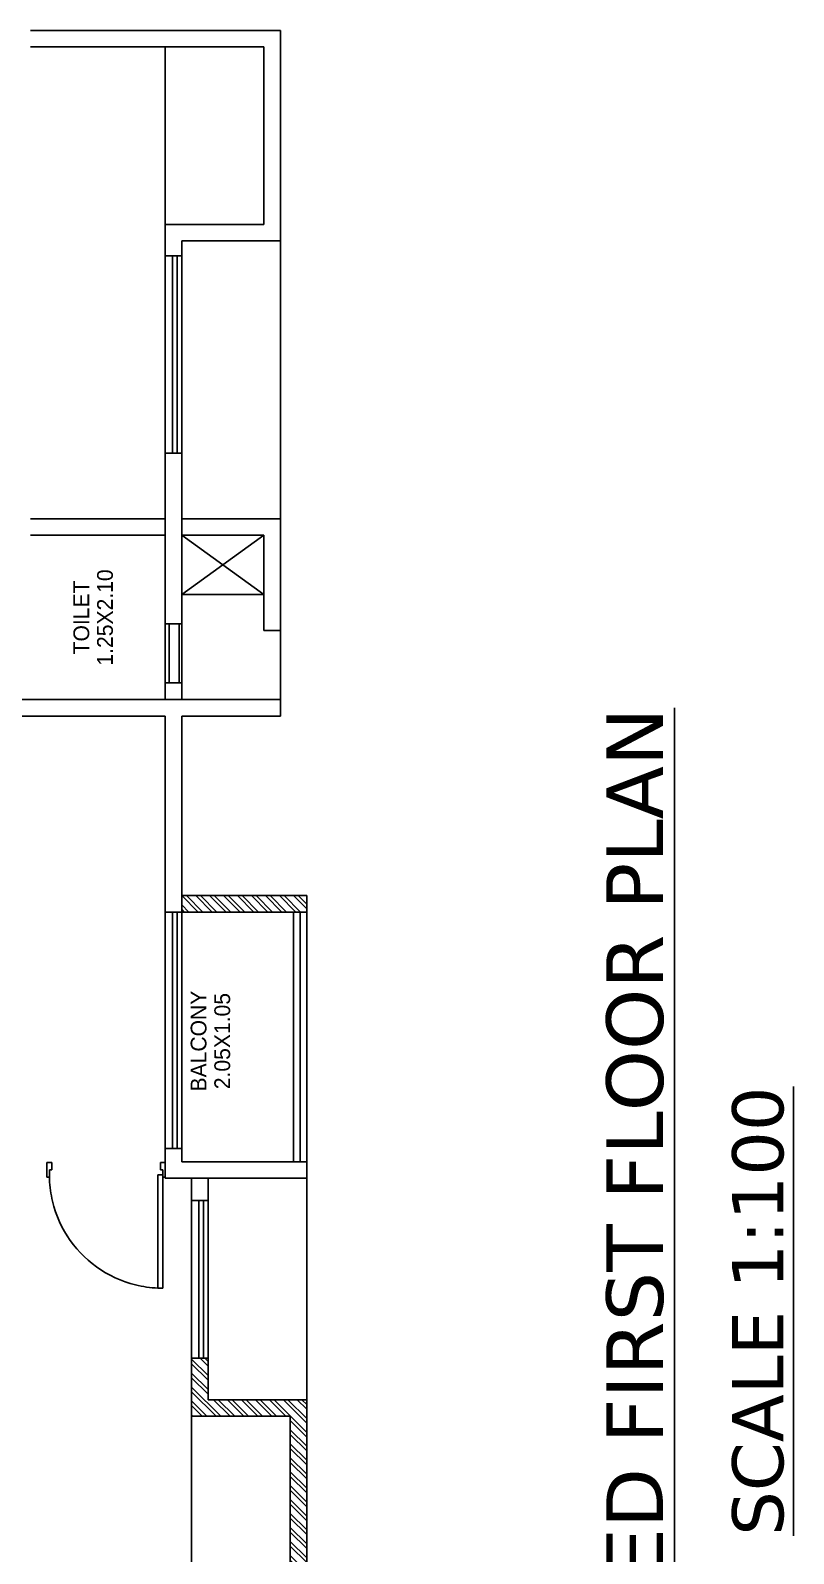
# Model space of a CAD drawing. Header units: inches. Extents: x 182687 to 187672, y -88924 to -84846.
# Drawn here: x 183149.5 to 183376.5, y -86506.3 to -86053 of the extents above; entities that cross this region are included whole.
import ezdxf
from ezdxf.enums import TextEntityAlignment as Align

# ---------------------------------------------------------------- set-up
doc = ezdxf.new("R2010")
doc.units = ezdxf.units.IN
doc.header["$MEASUREMENT"] = 0
doc.linetypes.add('PROYECCION', pattern=[19.05, 12.7, -6.35])
doc.styles.add('HemBha', font='GOTHIC.TTF')
doc.styles.get("Standard").update_dxf_attribs({"font": 'arial.ttf'})

# ---------------------------------------------------------------- blocks, each defined once
blk = doc.blocks.new('PUERTA-M-120')
at = {"color": 6}
for p, q in [((-0.075, 0.125), (-0.075, 1.275)), ((-0.075, 1.275), (-0.025, 1.275)), ((-0.025, 1.275), (-0.025, 0.125)), ((-1.2, 0), (-1.2, 0.15)), ((-1.2, 0.15), (-1.175, 0.15)), ((-1.15, 0), (-1.2, 0)), ((-1.175, 0.15), (-1.175, 0.075)), ((-1.175, 0.075), (-1.15, 0.075)), ((-1.15, 0.075), (-1.15, 0)), ((-0.075, 0.125), (-0.025, 0.125)), ((-0.025, 0.075), (-0.05, 0.075)), ((-0.05, 0.075), (-0.05, 0)), ((-0.05, 0), (0, 0)), ((0, 0.15), (-0.025, 0.15)), ((-0.025, 0.15), (-0.025, 0.075)), ((0, 0), (0, 0.15))]:
    blk.add_line(p, q, dxfattribs=at)
at = {"color": 6, "linetype": 'PROYECCION'}
blk.add_arc((-0.024, 0.125), 1.151, 92.5533, 180.6114, dxfattribs=at)

msp = doc.modelspace()

# ---------------------------------------------------------------- hatches: boundary and pattern name
h = msp.add_hatch()
h.set_pattern_fill('ANSI32', color=256, scale=7.826087, angle=90)
h.set_pattern_definition([(135, (184076.6587, -88524.891), (-2.0752047, -2.0752047), []), (135, (184076.6587, -88523.5075), (-2.0752047, -2.0752047), [])])
h.paths.add_polyline_path([(183194.526, -86310.473), (183194.526, -86315.364), (183231.7, -86315.364), (183231.7, -86310.473)])
h = msp.add_hatch()
h.set_pattern_fill('ANSI32', color=256, scale=7.826087, angle=90)
h.set_pattern_definition([(135, (178785.872, -89932.3246), (-2.0752047, -2.0752047), []), (135, (178785.872, -89930.9412), (-2.0752047, -2.0752047), [])])
h.paths.add_polyline_path([(183033.602, -86814.453), (183033.602, -86843.801), (183079.091, -86843.801), (183079.091, -86814.453), (183103.944, -86814.453), (183103.944, -86809.562), (183074.2, -86809.562), (183074.2, -86838.909), (183038.493, -86838.909), (183038.493, -86814.453)])
h.paths.add_polyline_path([(183074.2, -86757.714), (183074.2, -86762.605), (183150.504, -86762.605), (183150.504, -86805.453), (183155.396, -86805.453), (183155.396, -86757.714), (183155.396, -86749.888), (183150.504, -86749.888), (183150.504, -86757.714)])
h.paths.add_polyline_path([(183074.2, -86789.996), (183074.2, -86809.562), (183079.091, -86809.562), (183079.091, -86789.996)])
h.paths.add_polyline_path([(183139.743, -86814.453), (183139.743, -86838.909), (183110.396, -86838.909), (183110.396, -86843.801), (183139.743, -86843.801), (183150.504, -86843.801), (183150.504, -86814.453)])
h.paths.add_polyline_path([(183150.504, -86814.453), (183150.504, -86843.801), (183151.483, -86843.801), (183155.396, -86843.801), (183155.396, -86814.453)])
h.paths.add_polyline_path([(183139.743, -86640.323), (183139.743, -86722.496), (183197.461, -86722.496), (183197.461, -86717.605), (183144.635, -86717.605), (183144.635, -86640.323)])
h.paths.add_polyline_path([(183197.461, -86711.69), (183197.461, -86762.605), (183231.7, -86762.605), (183231.7, -86757.714), (183202.352, -86757.714), (183202.352, -86711.69)])
h.paths.add_polyline_path([(183197.461, -86616.539), (183197.461, -86694.09), (183202.352, -86694.09), (183202.352, -86616.539)])
h.paths.add_polyline_path([(183182.787, -86635.431), (183182.787, -86640.323), (183197.461, -86640.323), (183197.461, -86635.431)])
h.paths.add_polyline_path([(183197.461, -86564.214), (183197.461, -86569.592), (183202.352, -86569.592), (183202.352, -86569.105), (183231.7, -86569.105), (183231.7, -86460.518), (183202.352, -86460.518), (183202.352, -86448.2), (183197.461, -86448.2), (183197.461, -86465.409), (183226.809, -86465.409), (183226.809, -86512.366), (183155.396, -86512.366), (183155.396, -86517.257), (183197.461, -86517.257), (183226.809, -86517.257), (183226.809, -86564.214)])
h.paths.add_polyline_path([(183226.809, -86613.009), (183226.809, -86663.801), (183231.7, -86663.801), (183231.7, -86613.009)])
h.paths.add_polyline_path([(183034.58, -86512.366), (183034.58, -86517.257), (183126.048, -86517.257), (183126.048, -86512.366)])
h.paths.add_polyline_path([(183029.689, -86559.127), (183029.689, -86628.779), (183034.58, -86628.779), (183034.58, -86559.127)])
h.paths.add_polyline_path([(183034.58, -86635.431), (183034.58, -86640.323), (183126.048, -86640.323), (183126.048, -86635.431)])
h.paths.add_polyline_path([(183003.765, -86635.431), (183003.765, -86640.323), (183022.841, -86640.323), (183022.841, -86635.431)])

# ---------------------------------------------------------------- linework, layer by layer
for p, q in [((183149.526, -86052.975), (183194.526, -86052.975)), ((183194.526, -86052.975), (183223.874, -86052.975)), ((183223.874, -86052.975), (183223.874, -86115.583)), ((183149.526, -86057.866), (183189.635, -86057.866)), ((183189.635, -86252.149), (183189.635, -86057.866)), ((183189.635, -86057.866), (183218.983, -86057.866)), ((183189.635, -86110.692), (183189.635, -86057.866)), ((183218.983, -86057.866), (183218.983, -86110.692)), ((183218.983, -86110.692), (183189.635, -86110.692)), ((183194.526, -86252.149), (183194.526, -86115.583)), ((183223.874, -86115.583), (183194.526, -86115.583)), ((183223.874, -86198.344), (183223.874, -86115.583)), ((183149.526, -86198.344), (183189.635, -86198.344)), ((183194.526, -86198.344), (183223.874, -86198.344)), ((183223.874, -86231.527), (183223.874, -86198.344)), ((183149.526, -86203.236), (183189.635, -86203.236)), ((183194.526, -86203.236), (183218.983, -86203.236)), ((183218.983, -86203.236), (183194.526, -86220.844)), ((183218.983, -86220.844), (183194.526, -86203.236)), ((183218.983, -86231.527), (183218.983, -86203.236)), ((183218.983, -86220.844), (183194.526, -86220.844)), ((183223.874, -86231.527), (183218.983, -86231.527)), ((183223.874, -86252.149), (183223.874, -86231.527)), ((183107.461, -86252.149), (183189.635, -86252.149)), ((183107.461, -86252.149), (183223.874, -86252.149)), ((183223.874, -86252.149), (183223.874, -86257.04)), ((183102.57, -86257.04), (183189.635, -86257.04)), ((183189.635, -86394.603), (183189.635, -86257.04)), ((183194.526, -86257.04), (183223.874, -86257.04)), ((183194.526, -86389.712), (183194.526, -86257.04)), ((183194.526, -86310.473), (183231.7, -86310.473)), ((183231.7, -86315.364), (183231.7, -86310.473)), ((183194.526, -86315.364), (183231.7, -86315.364)), ((183227.787, -86389.712), (183227.787, -86315.364)), ((183229.743, -86389.712), (183229.743, -86315.364)), ((183231.7, -86389.712), (183231.7, -86315.364)), ((183194.526, -86389.712), (183197.461, -86389.712)), ((183197.461, -86389.712), (183231.7, -86389.712)), ((183231.7, -86394.603), (183231.7, -86389.712)), ((183189.635, -86394.603), (183231.7, -86394.603)), ((183197.461, -86465.409), (183197.461, -86394.603)), ((183202.352, -86460.518), (183202.352, -86394.603)), ((183231.7, -86460.518), (183231.7, -86394.603)), ((183202.352, -86460.518), (183231.7, -86460.518)), ((183231.7, -86460.518), (183231.7, -86569.105)), ((183197.461, -86465.409), (183226.809, -86465.409)), ((183197.461, -86465.409), (183197.461, -86512.366)), ((183226.809, -86465.409), (183226.809, -86512.366))]:
    msp.add_line(p, q)
for points in [[(183189.635, -86178.748), (183189.635, -86120.062), (183194.526, -86120.062), (183194.526, -86178.748)], [(183191.806, -86178.748), (183191.806, -86120.062), (183193.156, -86120.062), (183193.156, -86178.748)], [(183189.635, -86247.148), (183189.635, -86229.549), (183194.526, -86229.549), (183194.526, -86247.148)], [(183190.788, -86247.148), (183190.788, -86229.549), (183193.779, -86229.549), (183193.779, -86247.148)], [(183189.635, -86385.789), (183189.635, -86315.364), (183194.526, -86315.364), (183194.526, -86385.789)], [(183191.806, -86385.789), (183191.806, -86315.364), (183193.156, -86315.364), (183193.156, -86385.789)], [(183197.461, -86448.2), (183197.461, -86401.253), (183202.352, -86401.253), (183202.352, -86448.2)], [(183199.632, -86448.2), (183199.632, -86401.253), (183200.983, -86401.253), (183200.983, -86448.2)]]:
    msp.add_lwpolyline(points, close=True)

# ---------------------------------------------------------------- block references
at = {"xscale": -29.34782608513148, "yscale": 29.34782608513148, "zscale": 29.34782608513148, "rotation": 180}
msp.add_blockref('PUERTA-M-120', (183189.635, -86389.893), dxfattribs=at)

# ---------------------------------------------------------------- texts
at = {"style": 'HemBha'}
for s, p in [('TOILET', (183166.996, -86227.692)), ('1.25X2.10', (183174.039, -86227.692)), ('BALCONY', (183201.876, -86353.777)), ('2.05X1.05', (183208.919, -86353.777))]:
    msp.add_text(s, height=4.6957, rotation=90, dxfattribs=at).set_placement(p, align=Align.CENTER)
at = {"attachment_point": 5, "rotation": 90}
for s, insert, char_height, width in [('{\\fVerdana|b0|i0|c0|p34;\\LPROPOSED FIRST FLOOR PLAN}', (183329.422, -86431.614), 16.90435, 657.37337), ('{\\fVerdana|b0|i0|c0|p34;\\LSCALE 1:100}', (183366.02, -86434.143), 15.21391, 513.90887)]:
    msp.add_mtext(s, dxfattribs=dict(at, insert=insert, char_height=char_height, width=width))

doc.saveas('drawing.dxf')
